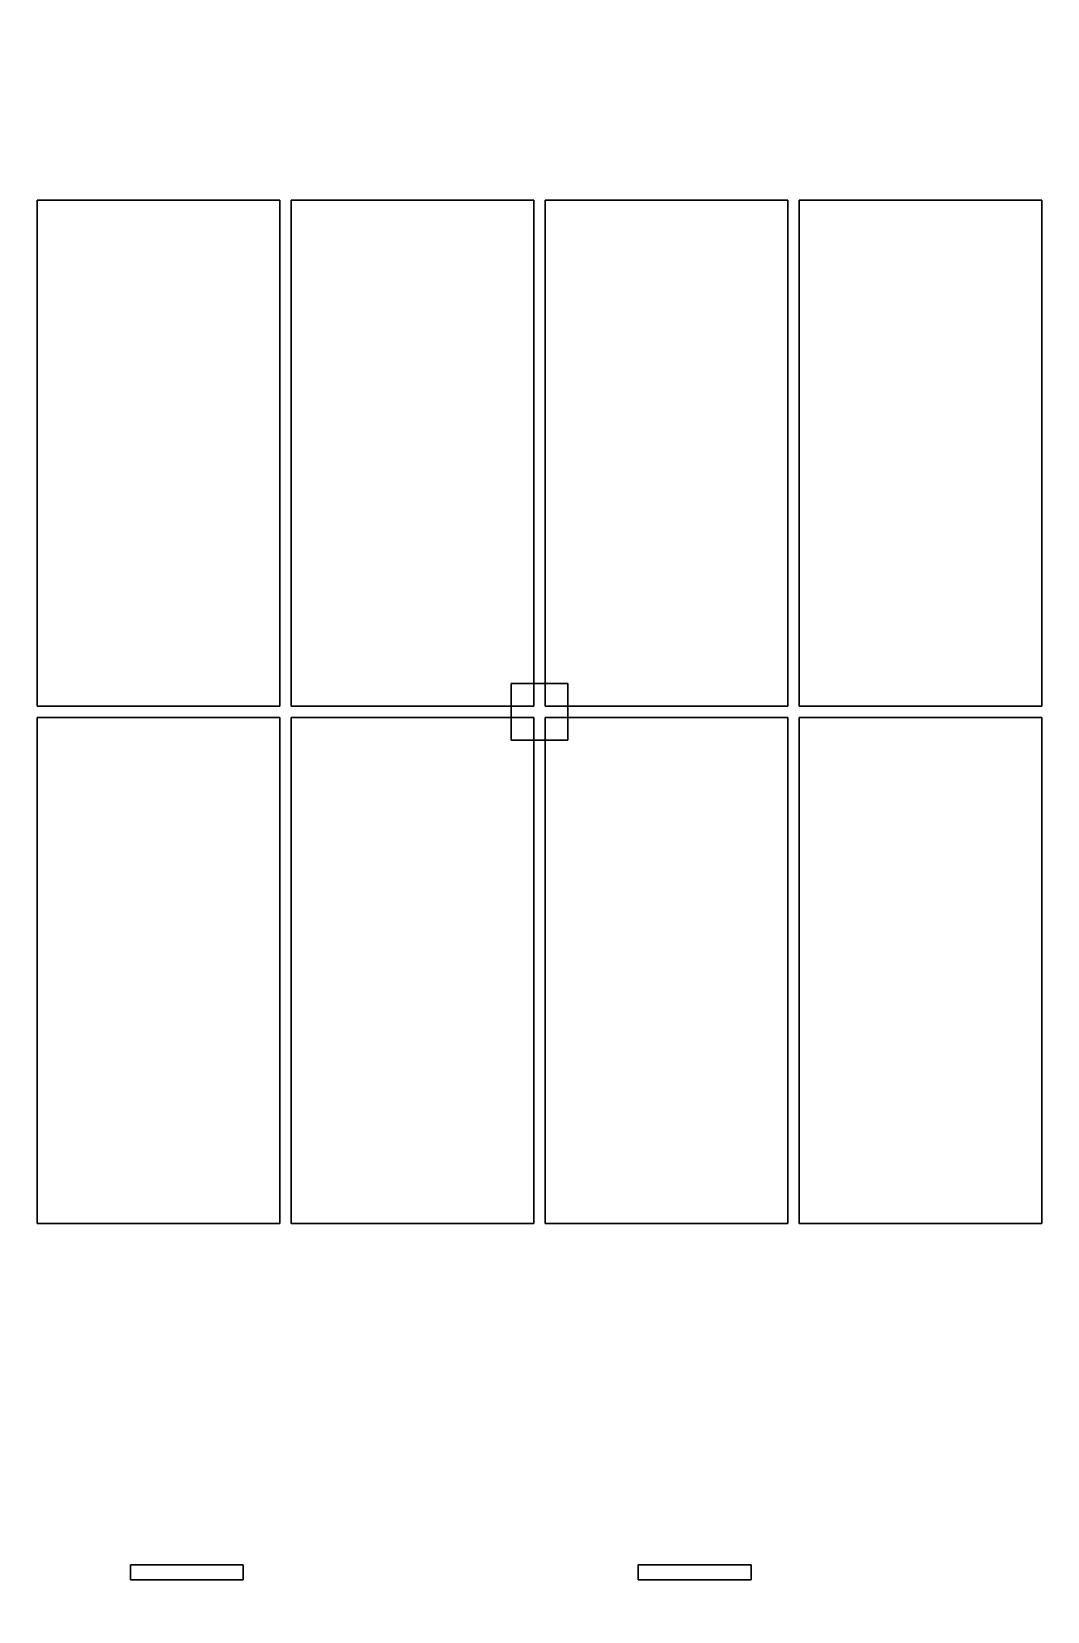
# Model space of a CAD drawing. Header units: metres. Extents: x 0 to 120, y -8 to 55.
# Drawn here: x 58.8 to 69.6, y 8.74 to 25.53 of the extents above; entities that cross this region are included whole.
import ezdxf

# ---------------------------------------------------------------- set-up
doc = ezdxf.new("R2010")
doc.units = ezdxf.units.M

msp = doc.modelspace()

# ---------------------------------------------------------------- linework, layer by layer
at = {"layer": 'COLUMN', "color": 7}
for points in [[(63.9, 18, -3.4), (63.9, 18.6, -3.4), (64.5, 18.6, -3.4), (64.5, 18, -3.4)], [(63.9, 18, -0.3), (64.5, 18, -0.3), (64.5, 18.6, -0.3), (63.9, 18.6, -0.3)], [(64.5, 18.6, -3.4), (63.9, 18.6, -3.4), (63.9, 18.6, -0.3), (64.5, 18.6, -0.3)], [(63.9, 18.6, -3.4), (63.9, 18, -3.4), (63.9, 18, -0.3), (63.9, 18.6, -0.3)], [(63.9, 18, -6.8), (63.9, 18.6, -6.8), (64.5, 18.6, -6.8), (64.5, 18, -6.8)], [(63.9, 18, -3.7), (64.5, 18, -3.7), (64.5, 18.6, -3.7), (63.9, 18.6, -3.7)], [(64.5, 18.6, -6.8), (63.9, 18.6, -6.8), (63.9, 18.6, -3.7), (64.5, 18.6, -3.7)], [(63.9, 18.6, -6.8), (63.9, 18, -6.8), (63.9, 18, -3.7), (63.9, 18.6, -3.7)], [(63.9, 18, -10.2), (63.9, 18.6, -10.2), (64.5, 18.6, -10.2), (64.5, 18, -10.2)], [(63.9, 18, -7.1), (64.5, 18, -7.1), (64.5, 18.6, -7.1), (63.9, 18.6, -7.1)], [(64.5, 18.6, -10.2), (63.9, 18.6, -10.2), (63.9, 18.6, -7.1), (64.5, 18.6, -7.1)], [(63.9, 18.6, -10.2), (63.9, 18, -10.2), (63.9, 18, -7.1), (63.9, 18.6, -7.1)], [(64.5, 18, -3.4), (64.5, 18.6, -3.4), (64.5, 18.6, -0.3), (64.5, 18, -0.3)], [(64.5, 18, -6.8), (64.5, 18.6, -6.8), (64.5, 18.6, -3.7), (64.5, 18, -3.7)], [(64.5, 18, -10.2), (64.5, 18.6, -10.2), (64.5, 18.6, -7.1), (64.5, 18, -7.1)], [(63.9, 18, -3.4), (64.5, 18, -3.4), (64.5, 18, -0.3), (63.9, 18, -0.3)], [(63.9, 18, -6.8), (64.5, 18, -6.8), (64.5, 18, -3.7), (63.9, 18, -3.7)], [(63.9, 18, -10.2), (64.5, 18, -10.2), (64.5, 18, -7.1), (63.9, 18, -7.1)]]:
    msp.add_3dface(points, dxfattribs=at)
at = {"layer": 'LIGHT', "color": 2}
for points in [[(59.85, 9.07, -0.4), (59.85, 9.23, -0.4), (61.05, 9.23, -0.4), (61.05, 9.07, -0.4)], [(59.85, 9.07, -0.3), (61.05, 9.07, -0.3), (61.05, 9.23, -0.3), (59.85, 9.23, -0.3)], [(61.05, 9.23, -0.4), (59.85, 9.23, -0.4), (59.85, 9.23, -0.3), (61.05, 9.23, -0.3)], [(59.85, 9.23, -0.4), (59.85, 9.07, -0.4), (59.85, 9.07, -0.3), (59.85, 9.23, -0.3)], [(59.85, 9.07, -3.8), (59.85, 9.23, -3.8), (61.05, 9.23, -3.8), (61.05, 9.07, -3.8)], [(59.85, 9.07, -3.7), (61.05, 9.07, -3.7), (61.05, 9.23, -3.7), (59.85, 9.23, -3.7)], [(61.05, 9.23, -3.8), (59.85, 9.23, -3.8), (59.85, 9.23, -3.7), (61.05, 9.23, -3.7)], [(59.85, 9.23, -3.8), (59.85, 9.07, -3.8), (59.85, 9.07, -3.7), (59.85, 9.23, -3.7)], [(59.85, 9.07, -7.2), (59.85, 9.23, -7.2), (61.05, 9.23, -7.2), (61.05, 9.07, -7.2)], [(59.85, 9.07, -7.1), (61.05, 9.07, -7.1), (61.05, 9.23, -7.1), (59.85, 9.23, -7.1)], [(61.05, 9.23, -7.2), (59.85, 9.23, -7.2), (59.85, 9.23, -7.1), (61.05, 9.23, -7.1)], [(59.85, 9.23, -7.2), (59.85, 9.07, -7.2), (59.85, 9.07, -7.1), (59.85, 9.23, -7.1)], [(61.05, 9.07, -0.4), (61.05, 9.23, -0.4), (61.05, 9.23, -0.3), (61.05, 9.07, -0.3)], [(61.05, 9.07, -3.8), (61.05, 9.23, -3.8), (61.05, 9.23, -3.7), (61.05, 9.07, -3.7)], [(61.05, 9.07, -7.2), (61.05, 9.23, -7.2), (61.05, 9.23, -7.1), (61.05, 9.07, -7.1)], [(65.25, 9.07, -0.4), (65.25, 9.23, -0.4), (66.45, 9.23, -0.4), (66.45, 9.07, -0.4)], [(65.25, 9.07, -0.3), (66.45, 9.07, -0.3), (66.45, 9.23, -0.3), (65.25, 9.23, -0.3)], [(66.45, 9.23, -0.4), (65.25, 9.23, -0.4), (65.25, 9.23, -0.3), (66.45, 9.23, -0.3)], [(65.25, 9.23, -0.4), (65.25, 9.07, -0.4), (65.25, 9.07, -0.3), (65.25, 9.23, -0.3)], [(65.25, 9.07, -3.8), (65.25, 9.23, -3.8), (66.45, 9.23, -3.8), (66.45, 9.07, -3.8)], [(65.25, 9.07, -3.7), (66.45, 9.07, -3.7), (66.45, 9.23, -3.7), (65.25, 9.23, -3.7)], [(66.45, 9.23, -3.8), (65.25, 9.23, -3.8), (65.25, 9.23, -3.7), (66.45, 9.23, -3.7)], [(65.25, 9.23, -3.8), (65.25, 9.07, -3.8), (65.25, 9.07, -3.7), (65.25, 9.23, -3.7)], [(65.25, 9.07, -7.2), (65.25, 9.23, -7.2), (66.45, 9.23, -7.2), (66.45, 9.07, -7.2)], [(65.25, 9.07, -7.1), (66.45, 9.07, -7.1), (66.45, 9.23, -7.1), (65.25, 9.23, -7.1)], [(66.45, 9.23, -7.2), (65.25, 9.23, -7.2), (65.25, 9.23, -7.1), (66.45, 9.23, -7.1)], [(65.25, 9.23, -7.2), (65.25, 9.07, -7.2), (65.25, 9.07, -7.1), (65.25, 9.23, -7.1)], [(66.45, 9.07, -0.4), (66.45, 9.23, -0.4), (66.45, 9.23, -0.3), (66.45, 9.07, -0.3)], [(66.45, 9.07, -3.8), (66.45, 9.23, -3.8), (66.45, 9.23, -3.7), (66.45, 9.07, -3.7)], [(66.45, 9.07, -7.2), (66.45, 9.23, -7.2), (66.45, 9.23, -7.1), (66.45, 9.07, -7.1)], [(59.85, 9.07, -0.4), (61.05, 9.07, -0.4), (61.05, 9.07, -0.3), (59.85, 9.07, -0.3)], [(59.85, 9.07, -3.8), (61.05, 9.07, -3.8), (61.05, 9.07, -3.7), (59.85, 9.07, -3.7)], [(59.85, 9.07, -7.2), (61.05, 9.07, -7.2), (61.05, 9.07, -7.1), (59.85, 9.07, -7.1)], [(65.25, 9.07, -0.4), (66.45, 9.07, -0.4), (66.45, 9.07, -0.3), (65.25, 9.07, -0.3)], [(65.25, 9.07, -3.8), (66.45, 9.07, -3.8), (66.45, 9.07, -3.7), (65.25, 9.07, -3.7)], [(65.25, 9.07, -7.2), (66.45, 9.07, -7.2), (66.45, 9.07, -7.1), (65.25, 9.07, -7.1)]]:
    msp.add_3dface(points, dxfattribs=at)
at = {"layer": 'ROOF', "color": 3}
for points in [[(0, 0, -0.3), (0, 54.9, -0.3), (120, 54.9, -0.3), (120, 0, -0.3)], [(0, 0), (120, 0), (120, 54.9), (0, 54.9)]]:
    msp.add_3dface(points, dxfattribs=at)
at = {"layer": 'SLAB', "color": 8}
for points in [[(0, 0, -3.7), (0, 54.9, -3.7), (120, 54.9, -3.7), (120, 0, -3.7)], [(0, 0, -3.4), (120, 0, -3.4), (120, 54.9, -3.4), (0, 54.9, -3.4)], [(0, 0, -7.1), (0, 54.9, -7.1), (120, 54.9, -7.1), (120, 0, -7.1)], [(0, 0, -6.8), (120, 0, -6.8), (120, 54.9, -6.8), (0, 54.9, -6.8)], [(0, 0, -10.8), (0, 54.9, -10.8), (120, 54.9, -10.8), (120, 0, -10.8)], [(0, 0, -10.2), (120, 0, -10.2), (120, 54.9, -10.2), (0, 54.9, -10.2)]]:
    msp.add_3dface(points, dxfattribs=at)
at = {"layer": 'STALL_GENERAL', "color": 254}
for points in [[(58.86, 18.36, -6.795), (58.86, 23.74, -6.795), (61.44, 23.74, -6.795), (61.44, 18.36, -6.795)], [(58.86, 18.36, -6.785), (61.44, 18.36, -6.785), (61.44, 23.74, -6.785), (58.86, 23.74, -6.785)], [(61.44, 23.74, -6.795), (58.86, 23.74, -6.795), (58.86, 23.74, -6.785), (61.44, 23.74, -6.785)], [(58.86, 23.74, -6.795), (58.86, 18.36, -6.795), (58.86, 18.36, -6.785), (58.86, 23.74, -6.785)], [(58.86, 18.36, -10.195), (58.86, 23.74, -10.195), (61.44, 23.74, -10.195), (61.44, 18.36, -10.195)], [(58.86, 18.36, -10.185), (61.44, 18.36, -10.185), (61.44, 23.74, -10.185), (58.86, 23.74, -10.185)], [(61.44, 23.74, -10.195), (58.86, 23.74, -10.195), (58.86, 23.74, -10.185), (61.44, 23.74, -10.185)], [(58.86, 23.74, -10.195), (58.86, 18.36, -10.195), (58.86, 18.36, -10.185), (58.86, 23.74, -10.185)], [(61.44, 18.36, -6.795), (61.44, 23.74, -6.795), (61.44, 23.74, -6.785), (61.44, 18.36, -6.785)], [(61.44, 18.36, -10.195), (61.44, 23.74, -10.195), (61.44, 23.74, -10.185), (61.44, 18.36, -10.185)], [(61.56, 18.36, -6.795), (61.56, 23.74, -6.795), (64.14, 23.74, -6.795), (64.14, 18.36, -6.795)], [(61.56, 18.36, -6.785), (64.14, 18.36, -6.785), (64.14, 23.74, -6.785), (61.56, 23.74, -6.785)], [(64.14, 23.74, -6.795), (61.56, 23.74, -6.795), (61.56, 23.74, -6.785), (64.14, 23.74, -6.785)], [(61.56, 23.74, -6.795), (61.56, 18.36, -6.795), (61.56, 18.36, -6.785), (61.56, 23.74, -6.785)], [(61.56, 18.36, -10.195), (61.56, 23.74, -10.195), (64.14, 23.74, -10.195), (64.14, 18.36, -10.195)], [(61.56, 18.36, -10.185), (64.14, 18.36, -10.185), (64.14, 23.74, -10.185), (61.56, 23.74, -10.185)], [(64.14, 23.74, -10.195), (61.56, 23.74, -10.195), (61.56, 23.74, -10.185), (64.14, 23.74, -10.185)], [(61.56, 23.74, -10.195), (61.56, 18.36, -10.195), (61.56, 18.36, -10.185), (61.56, 23.74, -10.185)], [(64.14, 18.36, -6.795), (64.14, 23.74, -6.795), (64.14, 23.74, -6.785), (64.14, 18.36, -6.785)], [(64.14, 18.36, -10.195), (64.14, 23.74, -10.195), (64.14, 23.74, -10.185), (64.14, 18.36, -10.185)], [(64.26, 18.36, -6.795), (64.26, 23.74, -6.795), (66.84, 23.74, -6.795), (66.84, 18.36, -6.795)], [(64.26, 18.36, -6.785), (66.84, 18.36, -6.785), (66.84, 23.74, -6.785), (64.26, 23.74, -6.785)], [(66.84, 23.74, -6.795), (64.26, 23.74, -6.795), (64.26, 23.74, -6.785), (66.84, 23.74, -6.785)], [(64.26, 23.74, -6.795), (64.26, 18.36, -6.795), (64.26, 18.36, -6.785), (64.26, 23.74, -6.785)], [(64.26, 18.36, -10.195), (64.26, 23.74, -10.195), (66.84, 23.74, -10.195), (66.84, 18.36, -10.195)], [(64.26, 18.36, -10.185), (66.84, 18.36, -10.185), (66.84, 23.74, -10.185), (64.26, 23.74, -10.185)], [(66.84, 23.74, -10.195), (64.26, 23.74, -10.195), (64.26, 23.74, -10.185), (66.84, 23.74, -10.185)], [(64.26, 23.74, -10.195), (64.26, 18.36, -10.195), (64.26, 18.36, -10.185), (64.26, 23.74, -10.185)], [(66.84, 18.36, -6.795), (66.84, 23.74, -6.795), (66.84, 23.74, -6.785), (66.84, 18.36, -6.785)], [(66.84, 18.36, -10.195), (66.84, 23.74, -10.195), (66.84, 23.74, -10.185), (66.84, 18.36, -10.185)], [(66.96, 18.36, -6.795), (66.96, 23.74, -6.795), (69.54, 23.74, -6.795), (69.54, 18.36, -6.795)], [(66.96, 18.36, -6.785), (69.54, 18.36, -6.785), (69.54, 23.74, -6.785), (66.96, 23.74, -6.785)], [(69.54, 23.74, -6.795), (66.96, 23.74, -6.795), (66.96, 23.74, -6.785), (69.54, 23.74, -6.785)], [(66.96, 23.74, -6.795), (66.96, 18.36, -6.795), (66.96, 18.36, -6.785), (66.96, 23.74, -6.785)], [(66.96, 18.36, -10.195), (66.96, 23.74, -10.195), (69.54, 23.74, -10.195), (69.54, 18.36, -10.195)], [(66.96, 18.36, -10.185), (69.54, 18.36, -10.185), (69.54, 23.74, -10.185), (66.96, 23.74, -10.185)], [(69.54, 23.74, -10.195), (66.96, 23.74, -10.195), (66.96, 23.74, -10.185), (69.54, 23.74, -10.185)], [(66.96, 23.74, -10.195), (66.96, 18.36, -10.195), (66.96, 18.36, -10.185), (66.96, 23.74, -10.185)], [(69.54, 18.36, -6.795), (69.54, 23.74, -6.795), (69.54, 23.74, -6.785), (69.54, 18.36, -6.785)], [(69.54, 18.36, -10.195), (69.54, 23.74, -10.195), (69.54, 23.74, -10.185), (69.54, 18.36, -10.185)], [(58.86, 18.36, -6.795), (61.44, 18.36, -6.795), (61.44, 18.36, -6.785), (58.86, 18.36, -6.785)], [(58.86, 18.36, -10.195), (61.44, 18.36, -10.195), (61.44, 18.36, -10.185), (58.86, 18.36, -10.185)], [(61.56, 18.36, -6.795), (64.14, 18.36, -6.795), (64.14, 18.36, -6.785), (61.56, 18.36, -6.785)], [(61.56, 18.36, -10.195), (64.14, 18.36, -10.195), (64.14, 18.36, -10.185), (61.56, 18.36, -10.185)], [(64.26, 18.36, -6.795), (66.84, 18.36, -6.795), (66.84, 18.36, -6.785), (64.26, 18.36, -6.785)], [(64.26, 18.36, -10.195), (66.84, 18.36, -10.195), (66.84, 18.36, -10.185), (64.26, 18.36, -10.185)], [(66.96, 18.36, -6.795), (69.54, 18.36, -6.795), (69.54, 18.36, -6.785), (66.96, 18.36, -6.785)], [(66.96, 18.36, -10.195), (69.54, 18.36, -10.195), (69.54, 18.36, -10.185), (66.96, 18.36, -10.185)], [(58.86, 12.86, -6.795), (58.86, 18.24, -6.795), (61.44, 18.24, -6.795), (61.44, 12.86, -6.795)], [(58.86, 12.86, -6.785), (61.44, 12.86, -6.785), (61.44, 18.24, -6.785), (58.86, 18.24, -6.785)], [(61.44, 18.24, -6.795), (58.86, 18.24, -6.795), (58.86, 18.24, -6.785), (61.44, 18.24, -6.785)], [(58.86, 18.24, -6.795), (58.86, 12.86, -6.795), (58.86, 12.86, -6.785), (58.86, 18.24, -6.785)], [(58.86, 12.86, -10.195), (58.86, 18.24, -10.195), (61.44, 18.24, -10.195), (61.44, 12.86, -10.195)], [(58.86, 12.86, -10.185), (61.44, 12.86, -10.185), (61.44, 18.24, -10.185), (58.86, 18.24, -10.185)], [(61.44, 18.24, -10.195), (58.86, 18.24, -10.195), (58.86, 18.24, -10.185), (61.44, 18.24, -10.185)], [(58.86, 18.24, -10.195), (58.86, 12.86, -10.195), (58.86, 12.86, -10.185), (58.86, 18.24, -10.185)], [(61.44, 12.86, -6.795), (61.44, 18.24, -6.795), (61.44, 18.24, -6.785), (61.44, 12.86, -6.785)], [(61.44, 12.86, -10.195), (61.44, 18.24, -10.195), (61.44, 18.24, -10.185), (61.44, 12.86, -10.185)], [(61.56, 12.86, -6.795), (61.56, 18.24, -6.795), (64.14, 18.24, -6.795), (64.14, 12.86, -6.795)], [(61.56, 12.86, -6.785), (64.14, 12.86, -6.785), (64.14, 18.24, -6.785), (61.56, 18.24, -6.785)], [(64.14, 18.24, -6.795), (61.56, 18.24, -6.795), (61.56, 18.24, -6.785), (64.14, 18.24, -6.785)], [(61.56, 18.24, -6.795), (61.56, 12.86, -6.795), (61.56, 12.86, -6.785), (61.56, 18.24, -6.785)], [(61.56, 12.86, -10.195), (61.56, 18.24, -10.195), (64.14, 18.24, -10.195), (64.14, 12.86, -10.195)], [(61.56, 12.86, -10.185), (64.14, 12.86, -10.185), (64.14, 18.24, -10.185), (61.56, 18.24, -10.185)], [(64.14, 18.24, -10.195), (61.56, 18.24, -10.195), (61.56, 18.24, -10.185), (64.14, 18.24, -10.185)], [(61.56, 18.24, -10.195), (61.56, 12.86, -10.195), (61.56, 12.86, -10.185), (61.56, 18.24, -10.185)], [(64.14, 12.86, -6.795), (64.14, 18.24, -6.795), (64.14, 18.24, -6.785), (64.14, 12.86, -6.785)], [(64.14, 12.86, -10.195), (64.14, 18.24, -10.195), (64.14, 18.24, -10.185), (64.14, 12.86, -10.185)], [(64.26, 12.86, -6.795), (64.26, 18.24, -6.795), (66.84, 18.24, -6.795), (66.84, 12.86, -6.795)], [(64.26, 12.86, -6.785), (66.84, 12.86, -6.785), (66.84, 18.24, -6.785), (64.26, 18.24, -6.785)], [(66.84, 18.24, -6.795), (64.26, 18.24, -6.795), (64.26, 18.24, -6.785), (66.84, 18.24, -6.785)], [(64.26, 18.24, -6.795), (64.26, 12.86, -6.795), (64.26, 12.86, -6.785), (64.26, 18.24, -6.785)], [(64.26, 12.86, -10.195), (64.26, 18.24, -10.195), (66.84, 18.24, -10.195), (66.84, 12.86, -10.195)], [(64.26, 12.86, -10.185), (66.84, 12.86, -10.185), (66.84, 18.24, -10.185), (64.26, 18.24, -10.185)], [(66.84, 18.24, -10.195), (64.26, 18.24, -10.195), (64.26, 18.24, -10.185), (66.84, 18.24, -10.185)], [(64.26, 18.24, -10.195), (64.26, 12.86, -10.195), (64.26, 12.86, -10.185), (64.26, 18.24, -10.185)], [(66.84, 12.86, -6.795), (66.84, 18.24, -6.795), (66.84, 18.24, -6.785), (66.84, 12.86, -6.785)], [(66.84, 12.86, -10.195), (66.84, 18.24, -10.195), (66.84, 18.24, -10.185), (66.84, 12.86, -10.185)], [(66.96, 12.86, -10.195), (66.96, 18.24, -10.195), (69.54, 18.24, -10.195), (69.54, 12.86, -10.195)], [(66.96, 12.86, -10.185), (69.54, 12.86, -10.185), (69.54, 18.24, -10.185), (66.96, 18.24, -10.185)], [(69.54, 18.24, -10.195), (66.96, 18.24, -10.195), (66.96, 18.24, -10.185), (69.54, 18.24, -10.185)], [(66.96, 18.24, -10.195), (66.96, 12.86, -10.195), (66.96, 12.86, -10.185), (66.96, 18.24, -10.185)], [(69.54, 12.86, -10.195), (69.54, 18.24, -10.195), (69.54, 18.24, -10.185), (69.54, 12.86, -10.185)], [(58.86, 12.86, -6.795), (61.44, 12.86, -6.795), (61.44, 12.86, -6.785), (58.86, 12.86, -6.785)], [(58.86, 12.86, -10.195), (61.44, 12.86, -10.195), (61.44, 12.86, -10.185), (58.86, 12.86, -10.185)], [(61.56, 12.86, -6.795), (64.14, 12.86, -6.795), (64.14, 12.86, -6.785), (61.56, 12.86, -6.785)], [(61.56, 12.86, -10.195), (64.14, 12.86, -10.195), (64.14, 12.86, -10.185), (61.56, 12.86, -10.185)], [(64.26, 12.86, -6.795), (66.84, 12.86, -6.795), (66.84, 12.86, -6.785), (64.26, 12.86, -6.785)], [(64.26, 12.86, -10.195), (66.84, 12.86, -10.195), (66.84, 12.86, -10.185), (64.26, 12.86, -10.185)], [(66.96, 12.86, -10.195), (69.54, 12.86, -10.195), (69.54, 12.86, -10.185), (66.96, 12.86, -10.185)]]:
    msp.add_3dface(points, dxfattribs=at)
at = {"layer": 'STALL_STAFF', "color": 40}
for points in [[(58.86, 18.36, -3.395), (58.86, 23.74, -3.395), (61.44, 23.74, -3.395), (61.44, 18.36, -3.395)], [(58.86, 18.36, -3.385), (61.44, 18.36, -3.385), (61.44, 23.74, -3.385), (58.86, 23.74, -3.385)], [(61.44, 23.74, -3.395), (58.86, 23.74, -3.395), (58.86, 23.74, -3.385), (61.44, 23.74, -3.385)], [(58.86, 23.74, -3.395), (58.86, 18.36, -3.395), (58.86, 18.36, -3.385), (58.86, 23.74, -3.385)], [(61.44, 18.36, -3.395), (61.44, 23.74, -3.395), (61.44, 23.74, -3.385), (61.44, 18.36, -3.385)], [(61.56, 18.36, -3.395), (61.56, 23.74, -3.395), (64.14, 23.74, -3.395), (64.14, 18.36, -3.395)], [(61.56, 18.36, -3.385), (64.14, 18.36, -3.385), (64.14, 23.74, -3.385), (61.56, 23.74, -3.385)], [(64.14, 23.74, -3.395), (61.56, 23.74, -3.395), (61.56, 23.74, -3.385), (64.14, 23.74, -3.385)], [(61.56, 23.74, -3.395), (61.56, 18.36, -3.395), (61.56, 18.36, -3.385), (61.56, 23.74, -3.385)], [(64.14, 18.36, -3.395), (64.14, 23.74, -3.395), (64.14, 23.74, -3.385), (64.14, 18.36, -3.385)], [(64.26, 18.36, -3.395), (64.26, 23.74, -3.395), (66.84, 23.74, -3.395), (66.84, 18.36, -3.395)], [(64.26, 18.36, -3.385), (66.84, 18.36, -3.385), (66.84, 23.74, -3.385), (64.26, 23.74, -3.385)], [(66.84, 23.74, -3.395), (64.26, 23.74, -3.395), (64.26, 23.74, -3.385), (66.84, 23.74, -3.385)], [(64.26, 23.74, -3.395), (64.26, 18.36, -3.395), (64.26, 18.36, -3.385), (64.26, 23.74, -3.385)], [(66.84, 18.36, -3.395), (66.84, 23.74, -3.395), (66.84, 23.74, -3.385), (66.84, 18.36, -3.385)], [(66.96, 18.36, -3.395), (66.96, 23.74, -3.395), (69.54, 23.74, -3.395), (69.54, 18.36, -3.395)], [(66.96, 18.36, -3.385), (69.54, 18.36, -3.385), (69.54, 23.74, -3.385), (66.96, 23.74, -3.385)], [(69.54, 23.74, -3.395), (66.96, 23.74, -3.395), (66.96, 23.74, -3.385), (69.54, 23.74, -3.385)], [(66.96, 23.74, -3.395), (66.96, 18.36, -3.395), (66.96, 18.36, -3.385), (66.96, 23.74, -3.385)], [(69.54, 18.36, -3.395), (69.54, 23.74, -3.395), (69.54, 23.74, -3.385), (69.54, 18.36, -3.385)], [(58.86, 18.36, -3.395), (61.44, 18.36, -3.395), (61.44, 18.36, -3.385), (58.86, 18.36, -3.385)], [(61.56, 18.36, -3.395), (64.14, 18.36, -3.395), (64.14, 18.36, -3.385), (61.56, 18.36, -3.385)], [(64.26, 18.36, -3.395), (66.84, 18.36, -3.395), (66.84, 18.36, -3.385), (64.26, 18.36, -3.385)], [(66.96, 18.36, -3.395), (69.54, 18.36, -3.395), (69.54, 18.36, -3.385), (66.96, 18.36, -3.385)], [(58.86, 12.86, -3.395), (58.86, 18.24, -3.395), (61.44, 18.24, -3.395), (61.44, 12.86, -3.395)], [(58.86, 12.86, -3.385), (61.44, 12.86, -3.385), (61.44, 18.24, -3.385), (58.86, 18.24, -3.385)], [(61.44, 18.24, -3.395), (58.86, 18.24, -3.395), (58.86, 18.24, -3.385), (61.44, 18.24, -3.385)], [(58.86, 18.24, -3.395), (58.86, 12.86, -3.395), (58.86, 12.86, -3.385), (58.86, 18.24, -3.385)], [(61.44, 12.86, -3.395), (61.44, 18.24, -3.395), (61.44, 18.24, -3.385), (61.44, 12.86, -3.385)], [(61.56, 12.86, -3.395), (61.56, 18.24, -3.395), (64.14, 18.24, -3.395), (64.14, 12.86, -3.395)], [(61.56, 12.86, -3.385), (64.14, 12.86, -3.385), (64.14, 18.24, -3.385), (61.56, 18.24, -3.385)], [(64.14, 18.24, -3.395), (61.56, 18.24, -3.395), (61.56, 18.24, -3.385), (64.14, 18.24, -3.385)], [(61.56, 18.24, -3.395), (61.56, 12.86, -3.395), (61.56, 12.86, -3.385), (61.56, 18.24, -3.385)], [(64.14, 12.86, -3.395), (64.14, 18.24, -3.395), (64.14, 18.24, -3.385), (64.14, 12.86, -3.385)], [(64.26, 12.86, -3.395), (64.26, 18.24, -3.395), (66.84, 18.24, -3.395), (66.84, 12.86, -3.395)], [(64.26, 12.86, -3.385), (66.84, 12.86, -3.385), (66.84, 18.24, -3.385), (64.26, 18.24, -3.385)], [(66.84, 18.24, -3.395), (64.26, 18.24, -3.395), (64.26, 18.24, -3.385), (66.84, 18.24, -3.385)], [(64.26, 18.24, -3.395), (64.26, 12.86, -3.395), (64.26, 12.86, -3.385), (64.26, 18.24, -3.385)], [(66.84, 12.86, -3.395), (66.84, 18.24, -3.395), (66.84, 18.24, -3.385), (66.84, 12.86, -3.385)], [(66.96, 12.86, -3.395), (66.96, 18.24, -3.395), (69.54, 18.24, -3.395), (69.54, 12.86, -3.395)], [(66.96, 12.86, -3.385), (69.54, 12.86, -3.385), (69.54, 18.24, -3.385), (66.96, 18.24, -3.385)], [(69.54, 18.24, -3.395), (66.96, 18.24, -3.395), (66.96, 18.24, -3.385), (69.54, 18.24, -3.385)], [(66.96, 18.24, -3.395), (66.96, 12.86, -3.395), (66.96, 12.86, -3.385), (66.96, 18.24, -3.385)], [(66.96, 12.86, -6.795), (66.96, 18.24, -6.795), (69.54, 18.24, -6.795), (69.54, 12.86, -6.795)], [(66.96, 12.86, -6.785), (69.54, 12.86, -6.785), (69.54, 18.24, -6.785), (66.96, 18.24, -6.785)], [(69.54, 18.24, -6.795), (66.96, 18.24, -6.795), (66.96, 18.24, -6.785), (69.54, 18.24, -6.785)], [(66.96, 18.24, -6.795), (66.96, 12.86, -6.795), (66.96, 12.86, -6.785), (66.96, 18.24, -6.785)], [(69.54, 12.86, -3.395), (69.54, 18.24, -3.395), (69.54, 18.24, -3.385), (69.54, 12.86, -3.385)], [(69.54, 12.86, -6.795), (69.54, 18.24, -6.795), (69.54, 18.24, -6.785), (69.54, 12.86, -6.785)], [(58.86, 12.86, -3.395), (61.44, 12.86, -3.395), (61.44, 12.86, -3.385), (58.86, 12.86, -3.385)], [(61.56, 12.86, -3.395), (64.14, 12.86, -3.395), (64.14, 12.86, -3.385), (61.56, 12.86, -3.385)], [(64.26, 12.86, -3.395), (66.84, 12.86, -3.395), (66.84, 12.86, -3.385), (64.26, 12.86, -3.385)], [(66.96, 12.86, -3.395), (69.54, 12.86, -3.395), (69.54, 12.86, -3.385), (66.96, 12.86, -3.385)], [(66.96, 12.86, -6.795), (69.54, 12.86, -6.795), (69.54, 12.86, -6.785), (66.96, 12.86, -6.785)]]:
    msp.add_3dface(points, dxfattribs=at)

doc.saveas('drawing.dxf')
